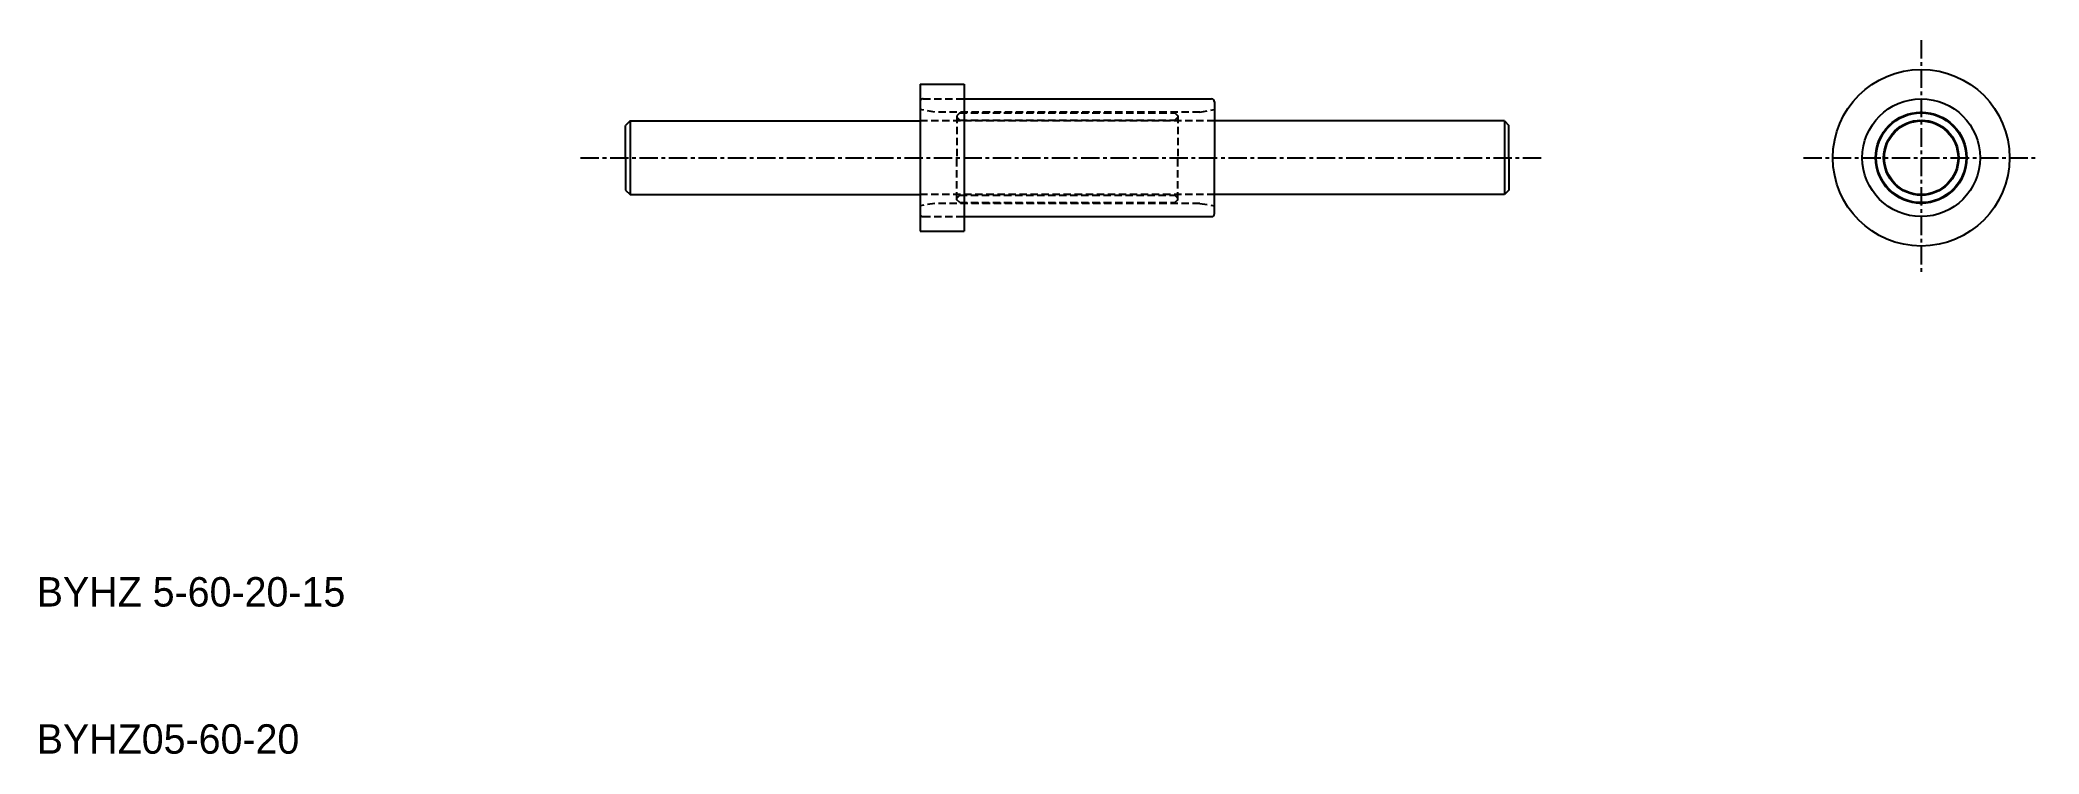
# Model space of a CAD drawing. Extents: x -18 to 118, y 175 to 224.
import ezdxf

# ---------------------------------------------------------------- set-up
doc = ezdxf.new("R2010")
doc.units = 0
doc.linetypes.add('CENTER', pattern=[2, 1.25, -0.25, 0.25, -0.25])
doc.linetypes.add('DASHED', pattern=[0.75, 0.5, -0.25])
doc.layers.get('0').update_dxf_attribs({"linetype": 'CONTINUOUS'})
doc.layers.add('CENTER', color=1, linetype='CENTER')

msp = doc.modelspace()

# ---------------------------------------------------------------- linework, layer by layer
at = {"color": 7, "linetype": 'CONTINUOUS'}
for p, q in [((42.16, 220.69), (45.16, 220.69)), ((42.16, 220.69), (42.16, 210.69)), ((45.16, 220.69), (45.16, 210.69)), ((45.16, 219.69), (61.96, 219.69)), ((62.16, 219.49), (62.16, 215.69)), ((22.46, 218.19), (22.16, 217.89)), ((22.16, 215.69), (22.16, 217.89)), ((22.46, 218.19), (22.46, 213.19)), ((22.46, 218.19), (42.16, 218.19)), ((81.86, 218.19), (62.16, 218.19)), ((81.86, 218.19), (82.16, 217.89)), ((81.86, 218.19), (81.86, 213.19)), ((82.16, 215.69), (82.16, 217.89)), ((22.16, 215.69), (22.16, 213.49)), ((62.16, 211.89), (62.16, 215.69)), ((82.16, 215.69), (82.16, 213.49)), ((22.16, 213.49), (22.46, 213.19)), ((22.46, 213.19), (42.16, 213.19)), ((81.86, 213.19), (62.16, 213.19)), ((82.16, 213.49), (81.86, 213.19)), ((42.16, 210.69), (45.16, 210.69)), ((45.16, 211.69), (61.96, 211.69))]:
    msp.add_line(p, q, dxfattribs=at)
at = {"color": 3, "linetype": 'DASHED'}
for p, q in [((43.16, 218.79), (42.16, 218.97)), ((42.36, 219.69), (45.16, 219.69)), ((61.16, 218.79), (43.16, 218.79)), ((44.86, 218.74), (44.66, 218.54)), ((44.86, 218.74), (54.66, 218.74)), ((54.66, 218.74), (59.46, 218.74)), ((59.46, 218.74), (59.66, 218.54)), ((61.16, 218.79), (62.16, 218.97)), ((62.16, 218.19), (42.16, 218.19)), ((44.66, 218.54), (44.66, 215.69)), ((44.86, 218.24), (44.66, 218.44)), ((44.86, 218.24), (59.46, 218.24)), ((59.46, 218.24), (59.66, 218.44)), ((59.66, 218.54), (59.66, 215.69)), ((44.66, 212.84), (44.66, 215.69)), ((59.66, 212.84), (59.66, 215.69)), ((62.16, 213.19), (42.16, 213.19)), ((43.16, 212.59), (42.16, 212.42)), ((61.16, 212.59), (43.16, 212.59)), ((44.86, 213.14), (44.66, 212.94)), ((44.86, 212.64), (44.66, 212.84)), ((44.86, 213.14), (59.46, 213.14)), ((44.86, 212.64), (54.66, 212.64)), ((54.66, 212.64), (59.46, 212.64)), ((59.46, 213.14), (59.66, 212.94)), ((59.66, 212.84), (59.46, 212.64)), ((61.16, 212.59), (62.16, 212.42)), ((42.36, 211.69), (45.16, 211.69))]:
    msp.add_line(p, q, dxfattribs=at)
at = {"color": 7, "linetype": 'CONTINUOUS'}
for radius in [6, 4, 3.1, 3.05, 2.55, 2.5]:
    msp.add_circle((110.16, 215.69), radius, dxfattribs=at)
at = {"color": 3, "linetype": 'DASHED'}
for centre, start, end in [((42.36, 219.49), 90, 180), ((42.36, 211.89), 180, 270)]:
    msp.add_arc(centre, 0.2, start, end, dxfattribs=at)
at = {"color": 7, "linetype": 'CONTINUOUS'}
for centre, radius, start, end in [((61.96, 219.49), 0.2, 0, 90), ((110.16, 218.49), 0.3, 54.7821, 125.2179), ((107.74, 217.09), 0.3, 114.7821, 185.2179), ((110.16, 218.49), 0.3, 238.1793, 301.8207), ((112.59, 217.09), 0.3, 354.7821, 65.2179), ((107.74, 217.09), 0.3, 298.1793, 1.8207), ((112.59, 217.09), 0.3, 178.1793, 241.8207), ((107.74, 214.29), 0.3, 358.1793, 61.8207), ((112.59, 214.29), 0.3, 118.1793, 181.8207), ((107.74, 214.29), 0.3, 174.7821, 245.2179), ((110.16, 212.89), 0.3, 58.1793, 121.8207), ((112.59, 214.29), 0.3, 294.7821, 5.2179), ((61.96, 211.89), 0.2, 270, 0), ((110.16, 212.89), 0.3, 234.7821, 305.2179)]:
    msp.add_arc(centre, radius, start, end, dxfattribs=at)
at = {"layer": 'CENTER', "color": 1, "linetype": 'CENTER'}
for p, q in [((110.16, 223.69), (110.16, 207.69)), ((19.1, 215.69), (84.48, 215.69)), ((102.16, 215.69), (118.16, 215.69))]:
    msp.add_line(p, q, dxfattribs=at)

# ---------------------------------------------------------------- texts
at = {"color": 7, "linetype": 'CONTINUOUS'}
for s, p in [('BYHZ 5-60-20-15', (-17.84, 185.19)), ('BYHZ05-60-20', (-17.84, 175.19))]:
    msp.add_text(s, height=2, dxfattribs=at).set_placement(p)

doc.saveas('drawing.dxf')
